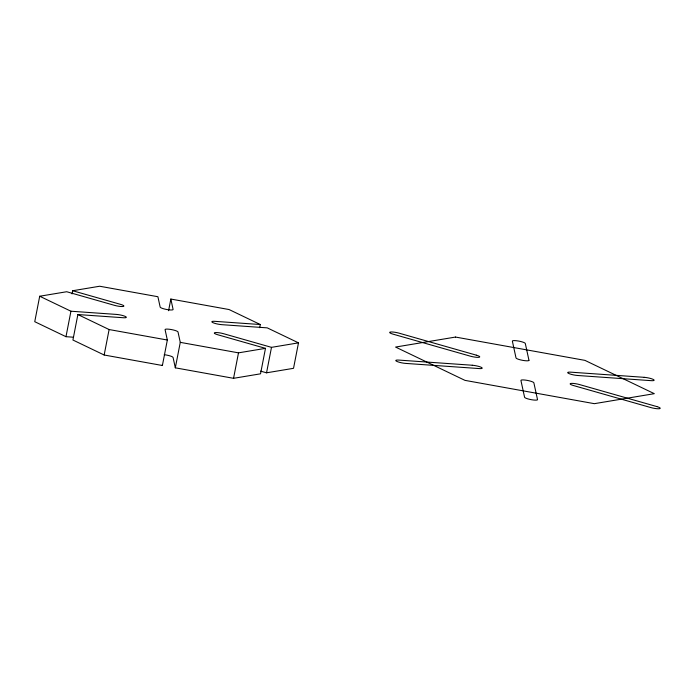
<?xml version="1.0" encoding="UTF-8"?>
<svg xmlns="http://www.w3.org/2000/svg" width="695" height="695" viewBox="0 0 695 695"><rect width="100%" height="100%" fill="white"/><g stroke="black" fill="none" stroke-linecap="round" stroke-linejoin="round"><path stroke-width="1.04" d="M72.072 293.916L72.688 290.736L120.443 304.332A6.594 1.182 11 0 1 123.18 306.469A6.594 1.182 11 0 1 114.44 305.331L66.694 291.735L39.702 296.235L34.75 321.698L65.982 336.693L73.566 337.223M65.982 336.693L70.933 311.221L39.702 296.235M70.933 311.221L116.421 314.418A6.594 1.182 11 0 1 125.361 316.468A6.594 1.182 11 0 1 123.362 317.745L77.875 314.548L72.923 340.02L104.163 355.006L162.387 365.501L167.339 340.029L165.071 329.63A6.594 1.182 11 0 1 171.265 329.543A6.594 1.182 11 0 1 178.007 331.958L180.274 342.357L175.322 367.829L233.555 378.315L260.538 373.814L265.49 348.351L217.743 334.747A6.594 1.182 11 0 1 214.998 332.618A6.594 1.182 11 0 1 223.738 333.748L271.493 347.352L298.485 342.852L293.533 368.315L266.541 372.815L260.573 371.121M104.163 355.006L109.115 329.543L77.875 314.548M168.572 310.726L170.848 299.05L229.072 309.544L260.304 324.53L259.687 327.71M233.555 378.315L238.498 352.852L265.49 348.351M266.541 372.815L271.493 347.352M72.688 290.736L99.68 286.236L157.904 296.722L160.171 307.12A6.594 1.182 11 0 0 166.913 309.536A6.594 1.182 11 0 0 173.107 309.457L170.848 299.05M260.304 324.53L214.825 321.333A6.594 1.182 11 0 0 212.826 322.61A6.594 1.182 11 0 0 221.766 324.661L267.245 327.858L298.485 342.852M109.115 329.543L167.339 340.029M180.274 342.357L238.498 352.852M175.322 367.829L173.064 357.43A6.594 1.182 11 0 0 164.246 354.702M162.248 364.849L162.387 365.501M455.529 337.058L395.551 347.057L464.964 380.365L594.347 403.673L654.334 393.674L584.921 360.366L455.529 337.058M472.27 365.24L398.739 360.08A6.594 1.182 11 0 0 396.749 361.357A6.594 1.182 11 0 0 405.68 363.407L479.211 368.576A6.594 1.182 11 0 0 481.209 367.29A6.594 1.182 11 0 0 472.27 365.24M644.196 377.324L570.673 372.155A6.594 1.182 11 0 0 568.675 373.441A6.594 1.182 11 0 0 577.615 375.491L651.137 380.66A6.594 1.182 11 0 0 653.135 379.374A6.594 1.182 11 0 0 644.196 377.324M476.292 355.154L399.104 333.174A6.594 1.182 11 0 0 390.364 332.036A6.594 1.182 11 0 0 393.101 334.173L470.289 356.153A6.594 1.182 11 0 0 479.029 357.291A6.594 1.182 11 0 0 476.292 355.154M656.775 406.558L579.587 384.578A6.594 1.182 11 0 0 570.856 383.44A6.594 1.182 11 0 0 573.592 385.577L650.781 407.557A6.594 1.182 11 0 0 659.52 408.695A6.594 1.182 11 0 0 656.775 406.558M528.956 360.279L525.298 343.469A6.594 1.182 11 0 0 518.557 341.045A6.594 1.182 11 0 0 512.363 341.132L516.02 357.951A6.594 1.182 11 0 0 522.762 360.366A6.594 1.182 11 0 0 528.956 360.279M537.522 399.599L533.856 382.78A6.594 1.182 11 0 0 527.114 380.365A6.594 1.182 11 0 0 520.92 380.452L524.586 397.271A6.594 1.182 11 0 0 531.327 399.686A6.594 1.182 11 0 0 537.522 399.599"/></g></svg>
